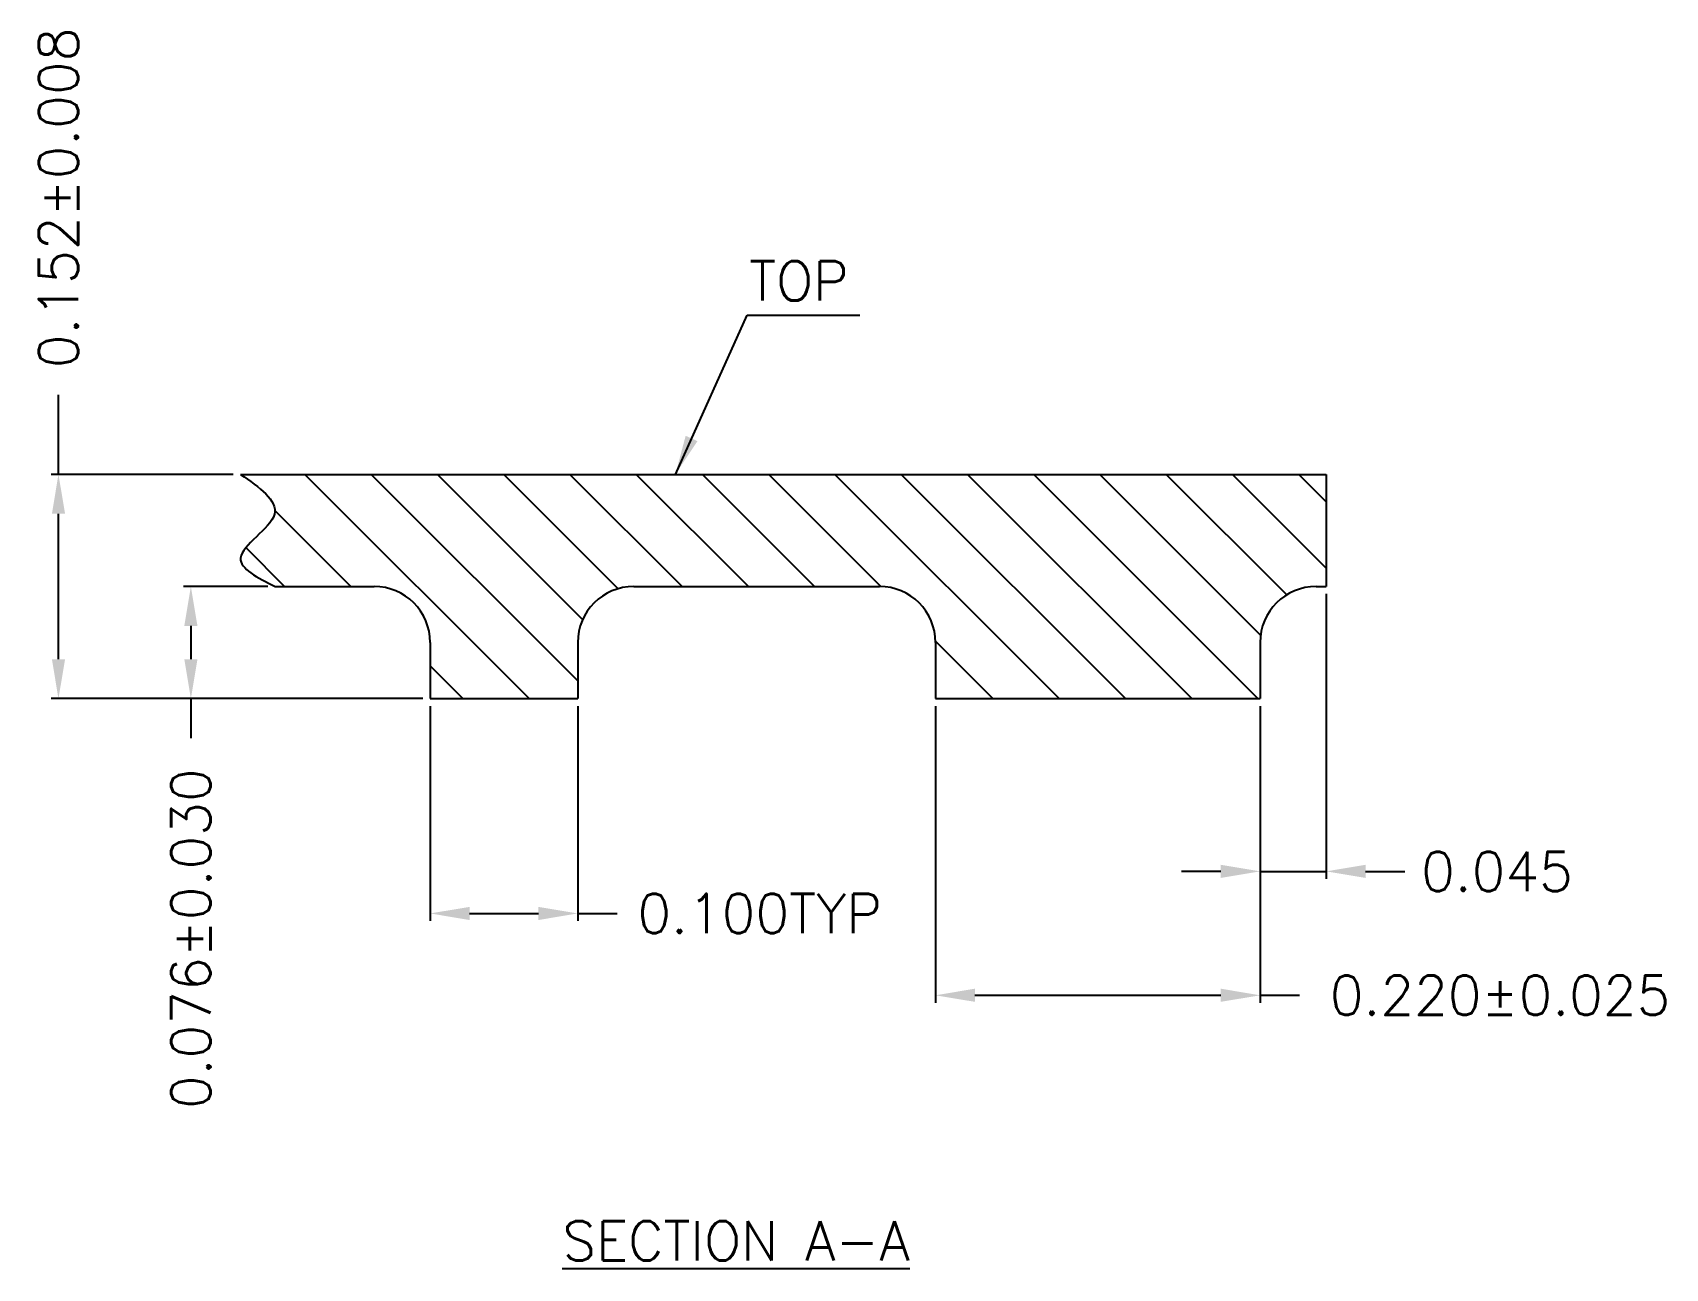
# Model space of a CAD drawing. Header units: millimetres. Extents: x 427.31 to 435.87, y 99.26 to 104.48.
# Drawn here: x 432.55 to 435.87, y 100.544 to 103.056 of the extents above; entities that cross this region are included whole.
import ezdxf

# ---------------------------------------------------------------- set-up
doc = ezdxf.new("R2010")
doc.units = ezdxf.units.MM
doc.header["$LTSCALE"] = 0.5
doc.header["$PDMODE"] = 98
doc.layers.add('HEB', color=4, linetype='Continuous')
doc.styles.add('Chinese', font='', dxfattribs={"height": 5})
doc.styles.add('SIMPLEX', font='simplex.shx', dxfattribs={"bigfont": 'AllInOneBig.shx'})
doc.styles.get('Chinese').set_extended_font_data('SimSun')
doc.dimstyles.new('Standard4', dxfattribs={"dimtxt": 0.06, "dimasz": 0.08, "dimexe": 0.015, "dimexo": 0.01, "dimgap": 0.05, "dimtad": 1, "dimdec": 3, "dimrnd": 5e-06, "dimzin": 1, "dimtxsty": 'SIMPLEX', "dimcen": 0.05, "dimclrd": 256, "dimclre": 256, "dimclrt": 256, "dimazin": 3, "dimtp": 0.03, "dimtm": 0.05, "dimtfac": 0.8, "dimtdec": 3, "dimtmove": 0, "dimatfit": 3, "dimfxl": 0.05, "dimtzin": 4, "dimlwd": -1, "dimlwe": -1})
doc.dimstyles.new('Standard4$0', dxfattribs={"dimtxt": 0.08, "dimasz": 0.08, "dimexe": 0.015, "dimexo": 0.015, "dimgap": 0.027, "dimtad": 1, "dimdec": 3, "dimrnd": 0.0005, "dimzin": 1, "dimtxsty": 'SIMPLEX', "dimcen": 0.1905, "dimclrd": 256, "dimclre": 256, "dimclrt": 256, "dimazin": 3, "dimtp": 0.03, "dimtm": 0.05, "dimtfac": 0.8, "dimtdec": 3, "dimtmove": 0, "dimatfit": 3, "dimfxl": 0.05, "dimtzin": 4, "dimlwd": -1, "dimlwe": -1})

# ---------------------------------------------------------------- blocks, each defined once
blk = doc.blocks.new('*D259')
at = {"ltscale": 0.1, "transparency": 16777216}
for p, q in [((435.1804, 101.9154), (435.1804, 101.3363)), ((435.0459, 101.6874), (435.0459, 101.3363)), ((434.9659, 101.3513), (434.8859, 101.3513)), ((435.0459, 101.3513), (435.1804, 101.3513)), ((435.2604, 101.3513), (435.3404, 101.3513))]:
    blk.add_line(p, q, dxfattribs=at)
for points in [[(434.9659, 101.3647), (434.9659, 101.338), (435.0459, 101.3513)], [(435.2604, 101.3647), (435.2604, 101.338), (435.1804, 101.3513)]]:
    blk.add_solid(points, dxfattribs=at)
at = {"layer": 'Defpoints', "color": 0, "ltscale": 0.1, "transparency": 16777216}
for p in [(435.1804, 101.9304), (435.0459, 101.7024), (435.1804, 101.3513)]:
    blk.add_point(p, dxfattribs=at)
at = {"ltscale": 0.1, "transparency": 16777216, "insert": (435.5274, 101.3513), "char_height": 0.08, "attachment_point": 5, "style": 'SIMPLEX'}
blk.add_mtext('\\A1;0.045', dxfattribs=at)
blk = doc.blocks.new('*D260')
at = {"ltscale": 0.1, "transparency": 16777216}
for p, q in [((434.3859, 101.6874), (434.3859, 101.0844)), ((435.0459, 101.6874), (435.0459, 101.0844)), ((434.4659, 101.0994), (434.9659, 101.0994)), ((435.0459, 101.0994), (435.1259, 101.0994))]:
    blk.add_line(p, q, dxfattribs=at)
for points in [[(434.4659, 101.1128), (434.4659, 101.0861), (434.3859, 101.0994)], [(434.9659, 101.1128), (434.9659, 101.0861), (435.0459, 101.0994)]]:
    blk.add_solid(points, dxfattribs=at)
at = {"layer": 'Defpoints', "color": 0, "ltscale": 0.1, "transparency": 16777216}
for p in [(434.3859, 101.7024), (435.0459, 101.7024), (435.0459, 101.0994)]:
    blk.add_point(p, dxfattribs=at)
at = {"ltscale": 0.1, "transparency": 16777216, "insert": (435.5338, 101.0994), "char_height": 0.08, "attachment_point": 5, "style": 'SIMPLEX'}
blk.add_mtext('\\A1;0.220%%P0.025', dxfattribs=at)
blk = doc.blocks.new('*D261')
at = {"ltscale": 0.1, "transparency": 16777216}
for p, q in [((433.3584, 101.6874), (433.3584, 101.2508)), ((433.6584, 101.6874), (433.6584, 101.2508)), ((433.4384, 101.2658), (433.5784, 101.2658)), ((433.6584, 101.2658), (433.7384, 101.2658))]:
    blk.add_line(p, q, dxfattribs=at)
for points in [[(433.4384, 101.2791), (433.4384, 101.2524), (433.3584, 101.2658)], [(433.5784, 101.2791), (433.5784, 101.2524), (433.6584, 101.2658)]]:
    blk.add_solid(points, dxfattribs=at)
at = {"layer": 'Defpoints', "color": 0, "ltscale": 0.1, "transparency": 16777216}
for p in [(433.3584, 101.7024), (433.6584, 101.7024), (433.6584, 101.2658)]:
    blk.add_point(p, dxfattribs=at)
at = {"ltscale": 0.1, "transparency": 16777216, "insert": (434.0282, 101.2658), "char_height": 0.08, "attachment_point": 5, "style": 'SIMPLEX'}
blk.add_mtext('\\A1;0.100TYP', dxfattribs=at)
blk = doc.blocks.new('*D262')
at = {"ltscale": 0.1, "transparency": 16777216}
for p, q in [((432.6026, 102.1584), (432.6026, 102.3199)), ((432.9579, 102.1584), (432.5876, 102.1584)), ((432.6026, 101.7824), (432.6026, 102.0784)), ((433.3434, 101.7024), (432.5876, 101.7024))]:
    blk.add_line(p, q, dxfattribs=at)
for points in [[(432.5893, 102.0784), (432.616, 102.0784), (432.6026, 102.1584)], [(432.5893, 101.7824), (432.616, 101.7824), (432.6026, 101.7024)]]:
    blk.add_solid(points, dxfattribs=at)
at = {"layer": 'Defpoints', "color": 0, "ltscale": 0.1, "transparency": 16777216}
for p in [(432.9729, 102.1584), (432.6026, 101.7024), (433.3584, 101.7024)]:
    blk.add_point(p, dxfattribs=at)
at = {"ltscale": 0.1, "transparency": 16777216, "insert": (432.6026, 102.7203), "char_height": 0.08, "attachment_point": 5, "rotation": 90, "style": 'SIMPLEX'}
blk.add_mtext('\\A1;0.152%%p0.008', dxfattribs=at)
blk = doc.blocks.new('*D263')
at = {"ltscale": 0.1, "transparency": 16777216}
for p, q in [((433.0282, 101.9304), (432.8568, 101.9304)), ((432.8718, 101.8504), (432.8718, 101.7824)), ((433.3434, 101.7024), (432.8568, 101.7024)), ((432.8718, 101.7024), (432.8718, 101.6224))]:
    blk.add_line(p, q, dxfattribs=at)
for points in [[(432.8585, 101.8504), (432.8852, 101.8504), (432.8718, 101.9304)], [(432.8585, 101.7824), (432.8852, 101.7824), (432.8718, 101.7024)]]:
    blk.add_solid(points, dxfattribs=at)
at = {"layer": 'Defpoints', "color": 0, "ltscale": 0.1, "transparency": 16777216}
for p in [(433.0432, 101.9304), (432.8718, 101.7024), (433.3584, 101.7024)]:
    blk.add_point(p, dxfattribs=at)
at = {"ltscale": 0.1, "transparency": 16777216, "insert": (432.8718, 101.2145), "char_height": 0.08, "attachment_point": 5, "rotation": 90, "style": 'SIMPLEX'}
blk.add_mtext('\\A1;0.076%%p0.030', dxfattribs=at)

msp = doc.modelspace()

# ---------------------------------------------------------------- hatches: boundary and pattern name
at = {"ltscale": 0.1}
h = msp.add_hatch(dxfattribs=at)
h.set_pattern_fill('ANSI31', color=256, scale=0.03, angle=90)
h.set_pattern_definition([(135, (429.56963, 102.19014), (-0.067352, -0.067352), [])])
edge = h.paths.add_edge_path()
edge.add_spline(control_points=[(432.9729, 102.1584), (433.011, 102.132), (433.0894, 102.0777), (432.927, 101.9888), (433.0073, 101.9485), (433.0432, 101.9304)], knot_values=[0, 0, 0, 0, 0.106358, 0.21885, 0.309806, 0.309806, 0.309806, 0.309806], degree=3, periodic=0)
edge.add_line((433.0432, 101.9304), (433.2444, 101.9304))
edge.add_arc((433.2444, 101.8164), 0.114, 360, 90, ccw=False)
edge.add_line((433.3584, 101.8164), (433.3584, 101.7024))
edge.add_line((433.3584, 101.7024), (433.6584, 101.7024))
edge.add_line((433.6584, 101.7024), (433.6584, 101.8164))
edge.add_arc((433.7724, 101.8164), 0.114, 90, 180, ccw=False)
edge.add_line((433.7724, 101.9304), (434.2719, 101.9304))
edge.add_arc((434.2719, 101.8164), 0.114, 360, 90, ccw=False)
edge.add_line((434.3859, 101.8164), (434.3859, 101.7024))
edge.add_line((434.3859, 101.7024), (435.0459, 101.7024))
edge.add_line((435.0459, 101.7024), (435.0459, 101.8164))
edge.add_arc((435.1599, 101.8164), 0.114, 90, 180, ccw=False)
edge.add_line((435.1599, 101.9304), (435.1804, 101.9304))
edge.add_line((435.1804, 101.9304), (435.1804, 102.1584))
edge.add_line((435.1804, 102.1584), (432.9729, 102.1584))

# ---------------------------------------------------------------- linework, layer by layer
for p, q in [((432.9729, 102.1584), (435.1804, 102.1584)), ((435.1804, 102.1584), (435.1804, 101.9304)), ((433.0432, 101.9304), (433.2444, 101.9304)), ((433.7724, 101.9304), (434.2719, 101.9304)), ((435.1599, 101.9304), (435.1804, 101.9304)), ((433.3584, 101.8164), (433.3584, 101.7024)), ((433.6584, 101.8164), (433.6584, 101.7024)), ((434.3859, 101.8164), (434.3859, 101.7024)), ((435.0459, 101.8164), (435.0459, 101.7024)), ((433.3584, 101.7024), (433.6584, 101.7024)), ((434.3859, 101.7024), (435.0459, 101.7024))]:
    msp.add_line(p, q, dxfattribs=at)
for centre, start, end in [((433.2444, 101.8164), 0, 90), ((433.7724, 101.8164), 90, 180), ((434.2719, 101.8164), 0, 90), ((435.1599, 101.8164), 90, 180)]:
    msp.add_arc(centre, 0.114, start, end, dxfattribs=at)
msp.add_open_spline([(432.9729, 102.1584), (433.011, 102.132), (433.0894, 102.0777), (432.927, 101.9888), (433.0073, 101.9485), (433.0432, 101.9304)], degree=3, knots=[0, 0, 0, 0, 0.1063582, 0.2188496, 0.3098061, 0.3098061, 0.3098061, 0.3098061], dxfattribs=at)

# ---------------------------------------------------------------- texts
at = {"color": 4, "ltscale": 0.1, "insert": (433.6271, 100.6403), "char_height": 0.08, "width": 0.873268, "attachment_point": 1, "style": 'Chinese'}
msp.add_mtext('{\\Fsimplex|c0;\\LSECTION \\Fsimplex|c134;A\\Fsimplex|c0;-\\Fsimplex|c134;A}', dxfattribs=at)
at = {"layer": 'HEB', "color": 0, "linetype": 'ByBlock', "style": 'SIMPLEX'}
msp.add_text('TOP', height=0.08, dxfattribs=at).set_placement((434.0068, 102.5115))

# ---------------------------------------------------------------- dimensions: what is measured, and where the dimension line sits
at = {"ltscale": 0.1}
dim = msp.add_linear_dim(base=(432.6026, 101.7024), p1=(432.9729, 102.1584), p2=(433.3584, 101.7024), angle=90, text='0.152%%p0.008', dimstyle='Standard4$0', override={"dimfxl": 0.15, "dimarcsym": 1}, dxfattribs=at)
dim.commit()
dim.dimension.update_dxf_attribs({"geometry": '*D262', "text_midpoint": (432.6026, 102.7203), "dimtype": 160})
dim = msp.add_linear_dim(base=(432.8718, 101.7024), p1=(433.0432, 101.9304), p2=(433.3584, 101.7024), angle=90, text='0.076%%p0.030', dimstyle='Standard4$0', override={"dimfxl": 0.15, "dimarcsym": 1}, dxfattribs=at)
dim.commit()
dim.dimension.update_dxf_attribs({"geometry": '*D263', "text_midpoint": (432.8718, 101.2145)})
for base, p1, p2, text, picture, middle in [((435.1804, 101.3513), (435.0459, 101.7024), (435.1804, 101.9304), '0.045', '*D259', (435.5274, 101.3513)), ((433.6584, 101.2658), (433.3584, 101.7024), (433.6584, 101.7024), '0.100TYP', '*D261', (434.0282, 101.2658)), ((435.0459, 101.0994), (434.3859, 101.7024), (435.0459, 101.7024), '0.220%%P0.025', '*D260', (435.5338, 101.0994))]:
    dim = msp.add_linear_dim(base=base, p1=p1, p2=p2, text=text, dimstyle='Standard4$0', override={"dimfxl": 0.15, "dimarcsym": 1}, dxfattribs=at)
    dim.commit()
    dim.dimension.update_dxf_attribs({"geometry": picture, "text_midpoint": middle})

# ---------------------------------------------------------------- leaders
msp.add_leader([(433.857, 102.1584), (434.0027, 102.482), (434.232, 102.482)], dimstyle='Standard4', override={"dimgap": 0.05, "dimtad": 0}, dxfattribs=at)

doc.saveas('drawing.dxf')
